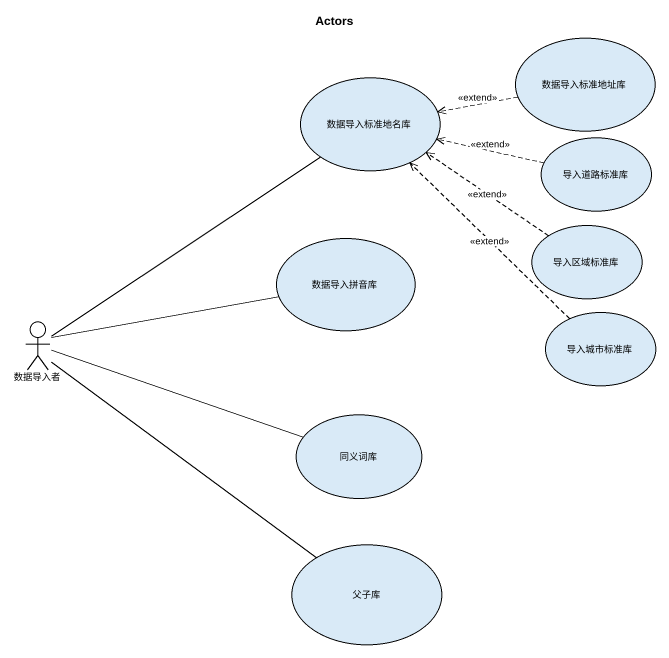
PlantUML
@startuml
title Actors
usecase 数据导入标准地址库
usecase 数据导入标准地名库
usecase 导入道路标准库
usecase 数据导入拼音库
usecase 导入区域标准库
usecase 导入城市标准库
actor 数据导入者
usecase 同义词库
usecase 父子库
数据导入标准地址库 .left.> 数据导入标准地名库 : <<extend>>
导入道路标准库 .left.> 数据导入标准地名库 : <<extend>>
导入区域标准库 .up.> 数据导入标准地名库 : <<extend>>
导入城市标准库 .up.> 数据导入标准地名库 : <<extend>>
数据导入者 -up- 数据导入标准地名库
数据导入者 -right- 数据导入拼音库
数据导入者 -right- 同义词库
数据导入者 -- 父子库
@enduml
